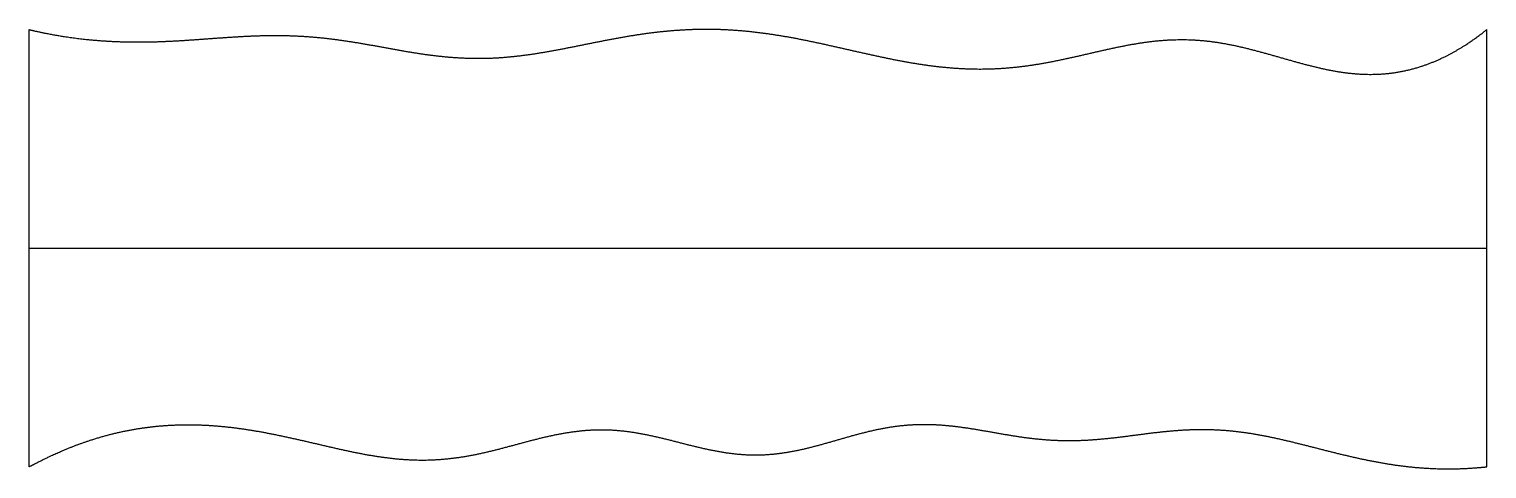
# Model space of a CAD drawing. Header units: millimetres. Extents: x 0 to 10, y 0 to 3.
import ezdxf

# ---------------------------------------------------------------- set-up
doc = ezdxf.new("R2010")
doc.units = ezdxf.units.MM
doc.layers.get('0').update_dxf_attribs({"linetype": 'CONTINUOUS'})

msp = doc.modelspace()

# ---------------------------------------------------------------- linework, layer by layer
for points in [[(0, 3), (0.04, 2.99), (0.12, 2.973), (0.241, 2.95), (0.401, 2.929), (0.602, 2.915), (0.803, 2.913), (1.004, 2.921), (1.205, 2.936), (1.406, 2.951), (1.607, 2.962), (1.808, 2.961), (2.008, 2.947), (2.209, 2.919), (2.409, 2.883), (2.609, 2.845), (2.809, 2.815), (3.009, 2.8), (3.209, 2.802), (3.409, 2.823), (3.609, 2.857), (3.81, 2.898), (4.011, 2.939), (4.212, 2.974), (4.413, 2.997), (4.614, 3.007), (4.815, 3.002), (5.015, 2.982), (5.215, 2.951), (5.414, 2.91), (5.613, 2.864), (5.812, 2.819), (6.012, 2.777), (6.212, 2.746), (6.413, 2.728), (6.614, 2.727), (6.816, 2.744), (7.017, 2.778), (7.218, 2.823), (7.418, 2.871), (7.618, 2.912), (7.817, 2.935), (8.017, 2.934), (8.216, 2.907), (8.415, 2.858), (8.614, 2.8), (8.813, 2.743), (9.012, 2.7), (9.21, 2.685), (9.408, 2.702), (9.606, 2.758), (9.764, 2.834), (9.882, 2.91), (9.961, 2.969), (10, 3)], [(0, 0), (0, 0.12), (0, 0.36), (0, 0.72), (0, 1.2), (0, 1.8), (0, 2.28), (0, 2.64), (0, 2.88), (0, 3)], [(10, 0), (10, 0.12), (10, 0.36), (10, 0.72), (10, 1.2), (10, 1.8), (10, 2.28), (10, 2.64), (10, 2.88), (10, 3)], [(0, 1.5), (0.4, 1.5), (1.2, 1.5), (2.4, 1.5), (4, 1.5), (6, 1.5), (7.6, 1.5), (8.8, 1.5), (9.6, 1.5), (10, 1.5)], [(0, 0), (0.039, 0.021), (0.118, 0.062), (0.236, 0.117), (0.394, 0.179), (0.592, 0.236), (0.79, 0.273), (0.989, 0.291), (1.188, 0.291), (1.388, 0.274), (1.589, 0.243), (1.789, 0.201), (1.99, 0.154), (2.191, 0.106), (2.393, 0.067), (2.593, 0.044), (2.794, 0.043), (2.995, 0.067), (3.195, 0.112), (3.394, 0.169), (3.594, 0.221), (3.793, 0.255), (3.993, 0.261), (4.193, 0.234), (4.393, 0.186), (4.593, 0.131), (4.793, 0.089), (4.993, 0.073), (5.192, 0.092), (5.391, 0.138), (5.59, 0.199), (5.79, 0.255), (5.989, 0.291), (6.189, 0.297), (6.39, 0.277), (6.59, 0.241), (6.791, 0.204), (6.993, 0.18), (7.194, 0.176), (7.395, 0.192), (7.596, 0.219), (7.797, 0.246), (7.997, 0.261), (8.197, 0.256), (8.397, 0.231), (8.597, 0.189), (8.796, 0.138), (8.996, 0.086), (9.196, 0.04), (9.397, 0.005), (9.597, -0.014), (9.758, -0.017), (9.879, -0.011), (9.96, -0.004), (10, 0)]]:
    msp.add_open_spline(points, degree=5)

doc.saveas('drawing.dxf')
